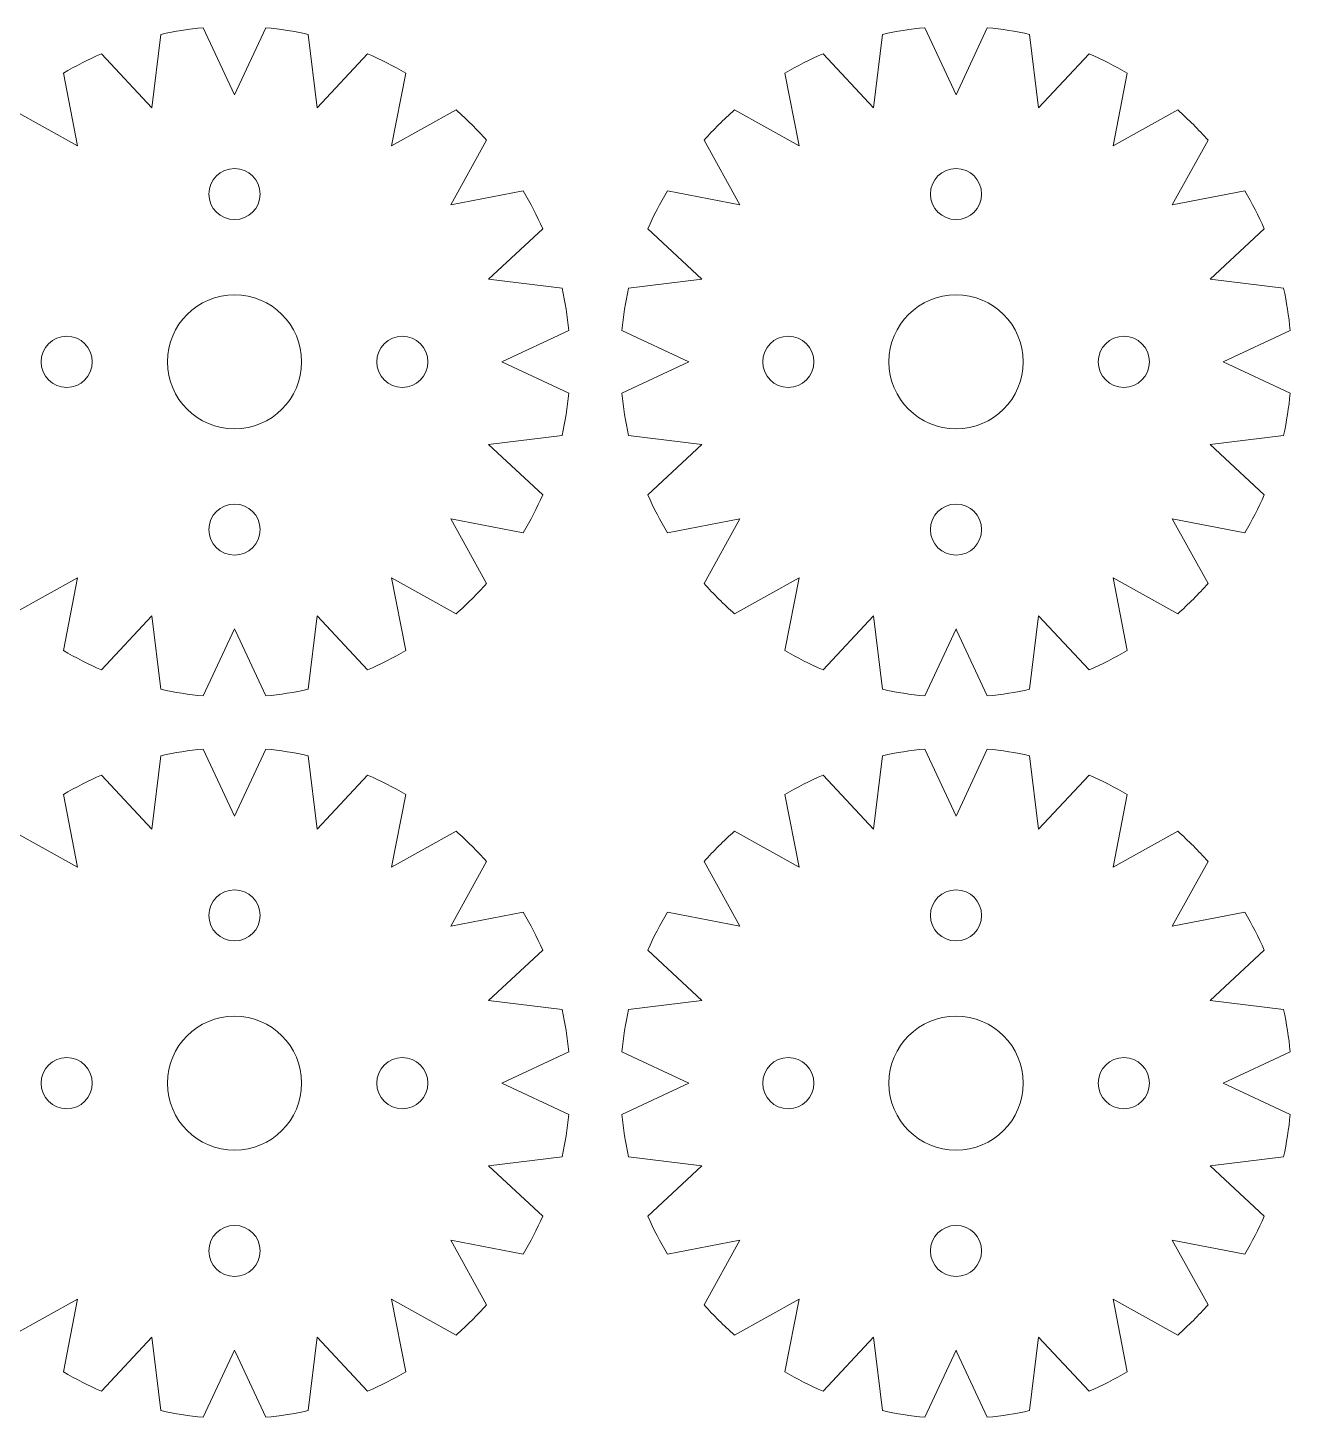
# Model space of a CAD drawing. Header units: centimetres. Extents: x -121 to 177, y -44 to 114.
# Drawn here: x 147.67 to 155.19, y -17.44 to -9.16 of the extents above; entities that cross this region are included whole.
import ezdxf

# ---------------------------------------------------------------- set-up
doc = ezdxf.new("R2010")
doc.units = ezdxf.units.CM
doc.header["$MEASUREMENT"] = 0
doc.layers.add('Layer 1', color=7, linetype='Continuous')

msp = doc.modelspace()

# ---------------------------------------------------------------- linework, layer by layer
at = {"layer": 'Layer 1', "lineweight": 20}
for centre, major_axis in [((148.9, -10.15), (0, 0.1525)), ((153.2, -10.15), (0, 0.1525)), ((148.9, -11.15), (0, 0.4)), ((153.2, -11.15), (0, 0.4)), ((147.9, -11.15), (0, 0.1525)), ((149.9, -11.15), (0, 0.1525)), ((152.2, -11.15), (0, 0.1525)), ((154.2, -11.15), (0, 0.1525)), ((148.9, -12.15), (0, 0.1525)), ((153.2, -12.15), (0, 0.1525)), ((148.9, -14.45), (0, 0.1525)), ((153.2, -14.45), (0, 0.1525)), ((148.9, -15.45), (0, 0.4)), ((153.2, -15.45), (0, 0.4)), ((147.9, -15.45), (0, 0.1525)), ((149.9, -15.45), (0, 0.1525)), ((152.2, -15.45), (0, 0.1525)), ((154.2, -15.45), (0, 0.1525)), ((148.9, -16.45), (0, 0.1525)), ((153.2, -16.45), (0, 0.1525))]:
    msp.add_ellipse(centre, major_axis=major_axis, ratio=1, dxfattribs=at)
for points, knots in [([(149.33837, -9.19834), (149.33837, -9.19834), (149.39206, -9.63559), (149.39206, -9.63559), (149.39206, -9.63559), (149.39206, -9.63559), (149.69252, -9.31338), (149.69252, -9.31338), (149.69252, -9.31338), (149.77108, -9.34733), (149.84701, -9.3862), (149.91998, -9.42955), (149.91998, -9.42955), (149.91998, -9.42955), (149.83596, -9.86176), (149.83596, -9.86176), (149.83596, -9.86176), (149.83596, -9.86176), (150.22079, -9.64844), (150.22079, -9.64844), (150.22079, -9.64844), (150.28482, -9.7048), (150.34519, -9.7652), (150.40156, -9.82922), (150.40156, -9.82922), (150.40156, -9.82922), (150.18824, -10.21404), (150.18824, -10.21404), (150.18824, -10.21404), (150.18824, -10.21404), (150.62046, -10.13002), (150.62046, -10.13002), (150.62046, -10.13002), (150.66382, -10.20297), (150.70265, -10.27893), (150.73662, -10.35748), (150.73662, -10.35748), (150.73662, -10.35748), (150.41441, -10.65794), (150.41441, -10.65794), (150.41441, -10.65794), (150.41441, -10.65794), (150.85166, -10.71163), (150.85166, -10.71163), (150.85166, -10.71163), (150.87009, -10.79394), (150.88336, -10.87818), (150.89131, -10.96396), (150.89131, -10.96396), (150.89131, -10.96396), (150.49235, -11.15), (150.49235, -11.15), (150.49235, -11.15), (150.49235, -11.15), (150.89131, -11.33604), (150.89131, -11.33604), (150.89131, -11.33604), (150.88339, -11.42183), (150.87007, -11.50605), (150.85166, -11.58837), (150.85166, -11.58837), (150.85166, -11.58837), (150.41441, -11.64206), (150.41441, -11.64206), (150.41441, -11.64206), (150.41441, -11.64206), (150.73662, -11.94252), (150.73662, -11.94252), (150.73662, -11.94252), (150.70267, -12.02108), (150.66381, -12.09701), (150.62046, -12.16998), (150.62046, -12.16998), (150.62046, -12.16998), (150.18824, -12.08596), (150.18824, -12.08596), (150.18824, -12.08596), (150.18824, -12.08596), (150.40156, -12.47079), (150.40156, -12.47079), (150.40156, -12.47079), (150.3452, -12.53482), (150.28481, -12.59519), (150.22079, -12.65156), (150.22079, -12.65156), (150.22079, -12.65156), (149.83596, -12.43824), (149.83596, -12.43824), (149.83596, -12.43824), (149.83596, -12.43824), (149.91998, -12.87046), (149.91998, -12.87046), (149.91998, -12.87046), (149.84703, -12.91382), (149.77107, -12.95265), (149.69252, -12.98662), (149.69252, -12.98662), (149.69252, -12.98662), (149.39206, -12.66441), (149.39206, -12.66441), (149.39206, -12.66441), (149.39206, -12.66441), (149.33837, -13.10166), (149.33837, -13.10166), (149.33837, -13.10166), (149.25606, -13.12009), (149.17182, -13.13336), (149.08604, -13.14131), (149.08604, -13.14131), (149.08604, -13.14131), (148.90495, -12.75297), (148.90495, -12.75297), (148.90495, -12.75297), (148.90495, -12.75297), (148.9, -12.74235), (148.9, -12.74235), (148.9, -12.74235), (148.9, -12.74235), (148.71396, -13.14131), (148.71396, -13.14131), (148.71396, -13.14131), (148.62817, -13.13339), (148.54395, -13.12007), (148.46163, -13.10166), (148.46163, -13.10166), (148.46163, -13.10166), (148.40794, -12.66441), (148.40794, -12.66441), (148.40794, -12.66441), (148.40794, -12.66441), (148.10748, -12.98662), (148.10748, -12.98662), (148.10748, -12.98662), (148.02892, -12.95267), (147.95299, -12.91381), (147.88002, -12.87046), (147.88002, -12.87046), (147.88002, -12.87046), (147.96404, -12.43824), (147.96404, -12.43824), (147.96404, -12.43824), (147.96404, -12.43824), (147.57921, -12.65156), (147.57921, -12.65156), (147.57921, -12.65156), (147.51518, -12.5952), (147.45481, -12.53481), (147.39844, -12.47079), (147.39844, -12.47079), (147.39844, -12.47079), (147.61176, -12.08596), (147.61176, -12.08596), (147.61176, -12.08596), (147.61176, -12.08596), (147.17954, -12.16998), (147.17954, -12.16998), (147.17954, -12.16998), (147.13618, -12.09703), (147.09735, -12.02107), (147.06338, -11.94252), (147.06338, -11.94252), (147.06338, -11.94252), (147.38559, -11.64206), (147.38559, -11.64206), (147.38559, -11.64206), (147.38559, -11.64206), (146.94834, -11.58837), (146.94834, -11.58837), (146.94834, -11.58837), (146.92991, -11.50606), (146.91664, -11.42182), (146.90869, -11.33604), (146.90869, -11.33604), (146.90869, -11.33604), (147.30765, -11.15), (147.30765, -11.15), (147.30765, -11.15), (147.30765, -11.15), (146.90869, -10.96396), (146.90869, -10.96396), (146.90869, -10.96396), (146.91661, -10.87816), (146.92992, -10.79393), (146.94834, -10.71162), (146.94834, -10.71162), (146.94834, -10.71162), (147.38558, -10.65794), (147.38558, -10.65794), (147.38558, -10.65794), (147.38558, -10.65794), (147.06338, -10.35749), (147.06338, -10.35749), (147.06338, -10.35749), (147.09733, -10.27893), (147.13619, -10.20298), (147.17954, -10.13002), (147.17954, -10.13002), (147.17954, -10.13002), (147.61176, -10.21404), (147.61176, -10.21404), (147.61176, -10.21404), (147.61176, -10.21404), (147.39844, -9.82922), (147.39844, -9.82922), (147.39844, -9.82922), (147.4548, -9.76519), (147.51519, -9.70481), (147.57921, -9.64844), (147.57921, -9.64844), (147.57921, -9.64844), (147.96404, -9.86176), (147.96404, -9.86176), (147.96404, -9.86176), (147.96404, -9.86176), (147.88002, -9.42954), (147.88002, -9.42954), (147.88002, -9.42954), (147.95297, -9.38618), (148.02893, -9.34735), (148.10748, -9.31338), (148.10748, -9.31338), (148.10748, -9.31338), (148.40794, -9.63559), (148.40794, -9.63559), (148.40794, -9.63559), (148.40794, -9.63559), (148.46163, -9.19834), (148.46163, -9.19834), (148.46163, -9.19834), (148.54394, -9.17991), (148.62818, -9.16664), (148.71396, -9.15869), (148.71396, -9.15869), (148.71396, -9.15869), (148.9, -9.55765), (148.9, -9.55765), (148.9, -9.55765), (148.9, -9.55765), (149.08604, -9.15869), (149.08604, -9.15869), (149.08604, -9.15869), (149.17182, -9.16664), (149.25605, -9.17992), (149.33837, -9.19834)], [0, 0, 0, 0, 0.0163934, 0.0163934, 0.0163934, 0.0163934, 0.0327869, 0.0327869, 0.0327869, 0.0327869, 0.0491803, 0.0491803, 0.0491803, 0.0491803, 0.0655738, 0.0655738, 0.0655738, 0.0655738, 0.0819672, 0.0819672, 0.0819672, 0.0819672, 0.0983607, 0.0983607, 0.0983607, 0.0983607, 0.1147541, 0.1147541, 0.1147541, 0.1147541, 0.1311475, 0.1311475, 0.1311475, 0.1311475, 0.147541, 0.147541, 0.147541, 0.147541, 0.1639344, 0.1639344, 0.1639344, 0.1639344, 0.1803279, 0.1803279, 0.1803279, 0.1803279, 0.1967213, 0.1967213, 0.1967213, 0.1967213, 0.2131148, 0.2131148, 0.2131148, 0.2131148, 0.2295082, 0.2295082, 0.2295082, 0.2295082, 0.2459016, 0.2459016, 0.2459016, 0.2459016, 0.2622951, 0.2622951, 0.2622951, 0.2622951, 0.2786885, 0.2786885, 0.2786885, 0.2786885, 0.295082, 0.295082, 0.295082, 0.295082, 0.3114754, 0.3114754, 0.3114754, 0.3114754, 0.3278689, 0.3278689, 0.3278689, 0.3278689, 0.3442623, 0.3442623, 0.3442623, 0.3442623, 0.3606557, 0.3606557, 0.3606557, 0.3606557, 0.3770492, 0.3770492, 0.3770492, 0.3770492, 0.3934426, 0.3934426, 0.3934426, 0.3934426, 0.4098361, 0.4098361, 0.4098361, 0.4098361, 0.4262295, 0.4262295, 0.4262295, 0.4262295, 0.442623, 0.442623, 0.442623, 0.442623, 0.4590164, 0.4590164, 0.4590164, 0.4590164, 0.4754098, 0.4754098, 0.4754098, 0.4754098, 0.4918033, 0.4918033, 0.4918033, 0.4918033, 0.5081967, 0.5081967, 0.5081967, 0.5081967, 0.5245902, 0.5245902, 0.5245902, 0.5245902, 0.5409836, 0.5409836, 0.5409836, 0.5409836, 0.557377, 0.557377, 0.557377, 0.557377, 0.5737705, 0.5737705, 0.5737705, 0.5737705, 0.5901639, 0.5901639, 0.5901639, 0.5901639, 0.6065574, 0.6065574, 0.6065574, 0.6065574, 0.6229508, 0.6229508, 0.6229508, 0.6229508, 0.6393443, 0.6393443, 0.6393443, 0.6393443, 0.6557377, 0.6557377, 0.6557377, 0.6557377, 0.6721311, 0.6721311, 0.6721311, 0.6721311, 0.6885246, 0.6885246, 0.6885246, 0.6885246, 0.704918, 0.704918, 0.704918, 0.704918, 0.7213115, 0.7213115, 0.7213115, 0.7213115, 0.7377049, 0.7377049, 0.7377049, 0.7377049, 0.7540984, 0.7540984, 0.7540984, 0.7540984, 0.7704918, 0.7704918, 0.7704918, 0.7704918, 0.7868852, 0.7868852, 0.7868852, 0.7868852, 0.8032787, 0.8032787, 0.8032787, 0.8032787, 0.8196721, 0.8196721, 0.8196721, 0.8196721, 0.8360656, 0.8360656, 0.8360656, 0.8360656, 0.852459, 0.852459, 0.852459, 0.852459, 0.8688525, 0.8688525, 0.8688525, 0.8688525, 0.8852459, 0.8852459, 0.8852459, 0.8852459, 0.9016393, 0.9016393, 0.9016393, 0.9016393, 0.9180328, 0.9180328, 0.9180328, 0.9180328, 0.9344262, 0.9344262, 0.9344262, 0.9344262, 0.9508197, 0.9508197, 0.9508197, 0.9508197, 0.9672131, 0.9672131, 0.9672131, 0.9672131, 0.9836066, 0.9836066, 0.9836066, 0.9836066, 1, 1, 1, 1]), ([(153.63837, -9.19834), (153.63837, -9.19834), (153.69206, -9.63559), (153.69206, -9.63559), (153.69206, -9.63559), (153.69206, -9.63559), (153.99252, -9.31338), (153.99252, -9.31338), (153.99252, -9.31338), (154.07108, -9.34733), (154.14701, -9.3862), (154.21998, -9.42955), (154.21998, -9.42955), (154.21998, -9.42955), (154.13596, -9.86176), (154.13596, -9.86176), (154.13596, -9.86176), (154.13596, -9.86176), (154.52079, -9.64844), (154.52079, -9.64844), (154.52079, -9.64844), (154.58482, -9.7048), (154.64519, -9.7652), (154.70156, -9.82922), (154.70156, -9.82922), (154.70156, -9.82922), (154.48824, -10.21404), (154.48824, -10.21404), (154.48824, -10.21404), (154.48824, -10.21404), (154.92046, -10.13002), (154.92046, -10.13002), (154.92046, -10.13002), (154.96382, -10.20297), (155.00265, -10.27893), (155.03662, -10.35748), (155.03662, -10.35748), (155.03662, -10.35748), (154.71441, -10.65794), (154.71441, -10.65794), (154.71441, -10.65794), (154.71441, -10.65794), (155.15166, -10.71163), (155.15166, -10.71163), (155.15166, -10.71163), (155.17009, -10.79394), (155.18336, -10.87818), (155.19131, -10.96396), (155.19131, -10.96396), (155.19131, -10.96396), (154.79235, -11.15), (154.79235, -11.15), (154.79235, -11.15), (154.79235, -11.15), (155.19131, -11.33604), (155.19131, -11.33604), (155.19131, -11.33604), (155.18339, -11.42183), (155.17007, -11.50605), (155.15166, -11.58837), (155.15166, -11.58837), (155.15166, -11.58837), (154.71441, -11.64206), (154.71441, -11.64206), (154.71441, -11.64206), (154.71441, -11.64206), (155.03662, -11.94252), (155.03662, -11.94252), (155.03662, -11.94252), (155.00267, -12.02108), (154.96381, -12.09701), (154.92046, -12.16998), (154.92046, -12.16998), (154.92046, -12.16998), (154.48824, -12.08596), (154.48824, -12.08596), (154.48824, -12.08596), (154.48824, -12.08596), (154.70156, -12.47079), (154.70156, -12.47079), (154.70156, -12.47079), (154.6452, -12.53482), (154.58481, -12.59519), (154.52079, -12.65156), (154.52079, -12.65156), (154.52079, -12.65156), (154.13596, -12.43824), (154.13596, -12.43824), (154.13596, -12.43824), (154.13596, -12.43824), (154.21998, -12.87046), (154.21998, -12.87046), (154.21998, -12.87046), (154.14703, -12.91382), (154.07107, -12.95265), (153.99252, -12.98662), (153.99252, -12.98662), (153.99252, -12.98662), (153.69206, -12.66441), (153.69206, -12.66441), (153.69206, -12.66441), (153.69206, -12.66441), (153.63837, -13.10166), (153.63837, -13.10166), (153.63837, -13.10166), (153.55606, -13.12009), (153.47182, -13.13336), (153.38604, -13.14131), (153.38604, -13.14131), (153.38604, -13.14131), (153.20495, -12.75297), (153.20495, -12.75297), (153.20495, -12.75297), (153.20495, -12.75297), (153.2, -12.74235), (153.2, -12.74235), (153.2, -12.74235), (153.2, -12.74235), (153.01396, -13.14131), (153.01396, -13.14131), (153.01396, -13.14131), (152.92817, -13.13339), (152.84395, -13.12007), (152.76163, -13.10166), (152.76163, -13.10166), (152.76163, -13.10166), (152.70794, -12.66441), (152.70794, -12.66441), (152.70794, -12.66441), (152.70794, -12.66441), (152.40748, -12.98662), (152.40748, -12.98662), (152.40748, -12.98662), (152.32892, -12.95267), (152.25299, -12.91381), (152.18002, -12.87046), (152.18002, -12.87046), (152.18002, -12.87046), (152.26404, -12.43824), (152.26404, -12.43824), (152.26404, -12.43824), (152.26404, -12.43824), (151.87921, -12.65156), (151.87921, -12.65156), (151.87921, -12.65156), (151.81518, -12.5952), (151.75481, -12.53481), (151.69844, -12.47079), (151.69844, -12.47079), (151.69844, -12.47079), (151.91176, -12.08596), (151.91176, -12.08596), (151.91176, -12.08596), (151.91176, -12.08596), (151.47954, -12.16998), (151.47954, -12.16998), (151.47954, -12.16998), (151.43618, -12.09703), (151.39735, -12.02107), (151.36338, -11.94252), (151.36338, -11.94252), (151.36338, -11.94252), (151.68559, -11.64206), (151.68559, -11.64206), (151.68559, -11.64206), (151.68559, -11.64206), (151.24834, -11.58837), (151.24834, -11.58837), (151.24834, -11.58837), (151.22991, -11.50606), (151.21664, -11.42182), (151.20869, -11.33604), (151.20869, -11.33604), (151.20869, -11.33604), (151.60765, -11.15), (151.60765, -11.15), (151.60765, -11.15), (151.60765, -11.15), (151.20869, -10.96396), (151.20869, -10.96396), (151.20869, -10.96396), (151.21661, -10.87816), (151.22992, -10.79393), (151.24834, -10.71162), (151.24834, -10.71162), (151.24834, -10.71162), (151.68558, -10.65794), (151.68558, -10.65794), (151.68558, -10.65794), (151.68558, -10.65794), (151.36338, -10.35749), (151.36338, -10.35749), (151.36338, -10.35749), (151.39733, -10.27893), (151.43619, -10.20298), (151.47954, -10.13002), (151.47954, -10.13002), (151.47954, -10.13002), (151.91176, -10.21404), (151.91176, -10.21404), (151.91176, -10.21404), (151.91176, -10.21404), (151.69844, -9.82922), (151.69844, -9.82922), (151.69844, -9.82922), (151.7548, -9.76519), (151.81519, -9.70481), (151.87921, -9.64844), (151.87921, -9.64844), (151.87921, -9.64844), (152.26404, -9.86176), (152.26404, -9.86176), (152.26404, -9.86176), (152.26404, -9.86176), (152.18002, -9.42954), (152.18002, -9.42954), (152.18002, -9.42954), (152.25297, -9.38618), (152.32893, -9.34735), (152.40748, -9.31338), (152.40748, -9.31338), (152.40748, -9.31338), (152.70794, -9.63559), (152.70794, -9.63559), (152.70794, -9.63559), (152.70794, -9.63559), (152.76163, -9.19834), (152.76163, -9.19834), (152.76163, -9.19834), (152.84394, -9.17991), (152.92818, -9.16664), (153.01396, -9.15869), (153.01396, -9.15869), (153.01396, -9.15869), (153.2, -9.55765), (153.2, -9.55765), (153.2, -9.55765), (153.2, -9.55765), (153.38604, -9.15869), (153.38604, -9.15869), (153.38604, -9.15869), (153.47182, -9.16664), (153.55605, -9.17992), (153.63837, -9.19834)], [0, 0, 0, 0, 0.0163934, 0.0163934, 0.0163934, 0.0163934, 0.0327869, 0.0327869, 0.0327869, 0.0327869, 0.0491803, 0.0491803, 0.0491803, 0.0491803, 0.0655738, 0.0655738, 0.0655738, 0.0655738, 0.0819672, 0.0819672, 0.0819672, 0.0819672, 0.0983607, 0.0983607, 0.0983607, 0.0983607, 0.1147541, 0.1147541, 0.1147541, 0.1147541, 0.1311475, 0.1311475, 0.1311475, 0.1311475, 0.147541, 0.147541, 0.147541, 0.147541, 0.1639344, 0.1639344, 0.1639344, 0.1639344, 0.1803279, 0.1803279, 0.1803279, 0.1803279, 0.1967213, 0.1967213, 0.1967213, 0.1967213, 0.2131148, 0.2131148, 0.2131148, 0.2131148, 0.2295082, 0.2295082, 0.2295082, 0.2295082, 0.2459016, 0.2459016, 0.2459016, 0.2459016, 0.2622951, 0.2622951, 0.2622951, 0.2622951, 0.2786885, 0.2786885, 0.2786885, 0.2786885, 0.295082, 0.295082, 0.295082, 0.295082, 0.3114754, 0.3114754, 0.3114754, 0.3114754, 0.3278689, 0.3278689, 0.3278689, 0.3278689, 0.3442623, 0.3442623, 0.3442623, 0.3442623, 0.3606557, 0.3606557, 0.3606557, 0.3606557, 0.3770492, 0.3770492, 0.3770492, 0.3770492, 0.3934426, 0.3934426, 0.3934426, 0.3934426, 0.4098361, 0.4098361, 0.4098361, 0.4098361, 0.4262295, 0.4262295, 0.4262295, 0.4262295, 0.442623, 0.442623, 0.442623, 0.442623, 0.4590164, 0.4590164, 0.4590164, 0.4590164, 0.4754098, 0.4754098, 0.4754098, 0.4754098, 0.4918033, 0.4918033, 0.4918033, 0.4918033, 0.5081967, 0.5081967, 0.5081967, 0.5081967, 0.5245902, 0.5245902, 0.5245902, 0.5245902, 0.5409836, 0.5409836, 0.5409836, 0.5409836, 0.557377, 0.557377, 0.557377, 0.557377, 0.5737705, 0.5737705, 0.5737705, 0.5737705, 0.5901639, 0.5901639, 0.5901639, 0.5901639, 0.6065574, 0.6065574, 0.6065574, 0.6065574, 0.6229508, 0.6229508, 0.6229508, 0.6229508, 0.6393443, 0.6393443, 0.6393443, 0.6393443, 0.6557377, 0.6557377, 0.6557377, 0.6557377, 0.6721311, 0.6721311, 0.6721311, 0.6721311, 0.6885246, 0.6885246, 0.6885246, 0.6885246, 0.704918, 0.704918, 0.704918, 0.704918, 0.7213115, 0.7213115, 0.7213115, 0.7213115, 0.7377049, 0.7377049, 0.7377049, 0.7377049, 0.7540984, 0.7540984, 0.7540984, 0.7540984, 0.7704918, 0.7704918, 0.7704918, 0.7704918, 0.7868852, 0.7868852, 0.7868852, 0.7868852, 0.8032787, 0.8032787, 0.8032787, 0.8032787, 0.8196721, 0.8196721, 0.8196721, 0.8196721, 0.8360656, 0.8360656, 0.8360656, 0.8360656, 0.852459, 0.852459, 0.852459, 0.852459, 0.8688525, 0.8688525, 0.8688525, 0.8688525, 0.8852459, 0.8852459, 0.8852459, 0.8852459, 0.9016393, 0.9016393, 0.9016393, 0.9016393, 0.9180328, 0.9180328, 0.9180328, 0.9180328, 0.9344262, 0.9344262, 0.9344262, 0.9344262, 0.9508197, 0.9508197, 0.9508197, 0.9508197, 0.9672131, 0.9672131, 0.9672131, 0.9672131, 0.9836066, 0.9836066, 0.9836066, 0.9836066, 1, 1, 1, 1]), ([(151.20869, -10.96396), (151.20869, -10.96396), (151.60765, -11.15), (151.60765, -11.15), (151.60765, -11.15), (151.60765, -11.15), (151.20869, -10.96396), (151.20869, -10.96396), (151.20869, -10.96396), (151.20869, -10.96396), (151.20869, -10.96397), (151.20869, -10.96397), (151.20869, -10.96397), (151.20869, -10.96397), (151.60765, -11.15), (151.60765, -11.15), (151.60765, -11.15), (151.60765, -11.15), (151.20869, -10.96396), (151.20869, -10.96396)], [0, 0, 0, 0, 0.2, 0.2, 0.2, 0.2, 0.4, 0.4, 0.4, 0.4, 0.6, 0.6, 0.6, 0.6, 0.8, 0.8, 0.8, 0.8, 1, 1, 1, 1]), ([(150.89131, -11.33603), (150.89131, -11.33603), (150.89131, -11.33604), (150.89131, -11.33604), (150.89131, -11.33604), (150.89131, -11.33604), (150.49235, -11.15), (150.49235, -11.15), (150.49235, -11.15), (150.49235, -11.15), (150.89131, -11.33603), (150.89131, -11.33603)], [0, 0, 0, 0, 0.3333333, 0.3333333, 0.3333333, 0.3333333, 0.6666667, 0.6666667, 0.6666667, 0.6666667, 1, 1, 1, 1]), ([(155.19131, -11.33603), (155.19131, -11.33603), (155.19131, -11.33604), (155.19131, -11.33604), (155.19131, -11.33604), (155.19131, -11.33604), (154.79235, -11.15), (154.79235, -11.15), (154.79235, -11.15), (154.79235, -11.15), (155.19131, -11.33603), (155.19131, -11.33603)], [0, 0, 0, 0, 0.3333333, 0.3333333, 0.3333333, 0.3333333, 0.6666667, 0.6666667, 0.6666667, 0.6666667, 1, 1, 1, 1]), ([(148.71396, -13.14131), (148.71396, -13.14131), (148.9, -12.74235), (148.9, -12.74235), (148.9, -12.74235), (148.9, -12.74235), (148.71396, -13.14131), (148.71396, -13.14131), (148.71396, -13.14131), (148.71396, -13.14131), (148.71397, -13.14131), (148.71397, -13.14131), (148.71397, -13.14131), (148.71397, -13.14131), (148.9, -12.74235), (148.9, -12.74235), (148.9, -12.74235), (148.9, -12.74235), (148.71396, -13.14131), (148.71396, -13.14131)], [0, 0, 0, 0, 0.2, 0.2, 0.2, 0.2, 0.4, 0.4, 0.4, 0.4, 0.6, 0.6, 0.6, 0.6, 0.8, 0.8, 0.8, 0.8, 1, 1, 1, 1]), ([(153.01396, -13.14131), (153.01396, -13.14131), (153.2, -12.74235), (153.2, -12.74235), (153.2, -12.74235), (153.2, -12.74235), (153.01396, -13.14131), (153.01396, -13.14131), (153.01396, -13.14131), (153.01396, -13.14131), (153.01397, -13.14131), (153.01397, -13.14131), (153.01397, -13.14131), (153.01397, -13.14131), (153.2, -12.74235), (153.2, -12.74235), (153.2, -12.74235), (153.2, -12.74235), (153.01396, -13.14131), (153.01396, -13.14131)], [0, 0, 0, 0, 0.2, 0.2, 0.2, 0.2, 0.4, 0.4, 0.4, 0.4, 0.6, 0.6, 0.6, 0.6, 0.8, 0.8, 0.8, 0.8, 1, 1, 1, 1]), ([(149.33837, -13.49834), (149.33837, -13.49834), (149.39206, -13.93559), (149.39206, -13.93559), (149.39206, -13.93559), (149.39206, -13.93559), (149.69252, -13.61338), (149.69252, -13.61338), (149.69252, -13.61338), (149.77108, -13.64733), (149.84701, -13.6862), (149.91998, -13.72955), (149.91998, -13.72955), (149.91998, -13.72955), (149.83596, -14.16176), (149.83596, -14.16176), (149.83596, -14.16176), (149.83596, -14.16176), (150.22079, -13.94844), (150.22079, -13.94844), (150.22079, -13.94844), (150.28482, -14.0048), (150.34519, -14.0652), (150.40156, -14.12922), (150.40156, -14.12922), (150.40156, -14.12922), (150.18824, -14.51404), (150.18824, -14.51404), (150.18824, -14.51404), (150.18824, -14.51404), (150.62046, -14.43002), (150.62046, -14.43002), (150.62046, -14.43002), (150.66382, -14.50297), (150.70265, -14.57893), (150.73662, -14.65748), (150.73662, -14.65748), (150.73662, -14.65748), (150.41441, -14.95794), (150.41441, -14.95794), (150.41441, -14.95794), (150.41441, -14.95794), (150.85166, -15.01163), (150.85166, -15.01163), (150.85166, -15.01163), (150.87009, -15.09394), (150.88336, -15.17818), (150.89131, -15.26396), (150.89131, -15.26396), (150.89131, -15.26396), (150.49235, -15.45), (150.49235, -15.45), (150.49235, -15.45), (150.49235, -15.45), (150.89131, -15.63604), (150.89131, -15.63604), (150.89131, -15.63604), (150.88339, -15.72183), (150.87007, -15.80605), (150.85166, -15.88837), (150.85166, -15.88837), (150.85166, -15.88837), (150.41441, -15.94206), (150.41441, -15.94206), (150.41441, -15.94206), (150.41441, -15.94206), (150.73662, -16.24252), (150.73662, -16.24252), (150.73662, -16.24252), (150.70267, -16.32108), (150.66381, -16.39701), (150.62046, -16.46998), (150.62046, -16.46998), (150.62046, -16.46998), (150.18824, -16.38596), (150.18824, -16.38596), (150.18824, -16.38596), (150.18824, -16.38596), (150.40156, -16.77079), (150.40156, -16.77079), (150.40156, -16.77079), (150.3452, -16.83482), (150.28481, -16.89519), (150.22079, -16.95156), (150.22079, -16.95156), (150.22079, -16.95156), (149.83596, -16.73824), (149.83596, -16.73824), (149.83596, -16.73824), (149.83596, -16.73824), (149.91998, -17.17046), (149.91998, -17.17046), (149.91998, -17.17046), (149.84703, -17.21382), (149.77107, -17.25265), (149.69252, -17.28662), (149.69252, -17.28662), (149.69252, -17.28662), (149.39206, -16.96441), (149.39206, -16.96441), (149.39206, -16.96441), (149.39206, -16.96441), (149.33837, -17.40166), (149.33837, -17.40166), (149.33837, -17.40166), (149.25606, -17.42009), (149.17182, -17.43336), (149.08604, -17.44131), (149.08604, -17.44131), (149.08604, -17.44131), (148.90495, -17.05297), (148.90495, -17.05297), (148.90495, -17.05297), (148.90495, -17.05297), (148.9, -17.04235), (148.9, -17.04235), (148.9, -17.04235), (148.9, -17.04235), (148.71396, -17.44131), (148.71396, -17.44131), (148.71396, -17.44131), (148.62817, -17.43339), (148.54395, -17.42007), (148.46163, -17.40166), (148.46163, -17.40166), (148.46163, -17.40166), (148.40794, -16.96441), (148.40794, -16.96441), (148.40794, -16.96441), (148.40794, -16.96441), (148.10748, -17.28662), (148.10748, -17.28662), (148.10748, -17.28662), (148.02892, -17.25267), (147.95299, -17.21381), (147.88002, -17.17046), (147.88002, -17.17046), (147.88002, -17.17046), (147.96404, -16.73824), (147.96404, -16.73824), (147.96404, -16.73824), (147.96404, -16.73824), (147.57921, -16.95156), (147.57921, -16.95156), (147.57921, -16.95156), (147.51518, -16.8952), (147.45481, -16.83481), (147.39844, -16.77079), (147.39844, -16.77079), (147.39844, -16.77079), (147.61176, -16.38596), (147.61176, -16.38596), (147.61176, -16.38596), (147.61176, -16.38596), (147.17954, -16.46998), (147.17954, -16.46998), (147.17954, -16.46998), (147.13618, -16.39703), (147.09735, -16.32107), (147.06338, -16.24252), (147.06338, -16.24252), (147.06338, -16.24252), (147.38559, -15.94206), (147.38559, -15.94206), (147.38559, -15.94206), (147.38559, -15.94206), (146.94834, -15.88837), (146.94834, -15.88837), (146.94834, -15.88837), (146.92991, -15.80606), (146.91664, -15.72182), (146.90869, -15.63604), (146.90869, -15.63604), (146.90869, -15.63604), (147.30765, -15.45), (147.30765, -15.45), (147.30765, -15.45), (147.30765, -15.45), (146.90869, -15.26396), (146.90869, -15.26396), (146.90869, -15.26396), (146.91661, -15.17816), (146.92992, -15.09393), (146.94834, -15.01162), (146.94834, -15.01162), (146.94834, -15.01162), (147.38558, -14.95794), (147.38558, -14.95794), (147.38558, -14.95794), (147.38558, -14.95794), (147.06338, -14.65749), (147.06338, -14.65749), (147.06338, -14.65749), (147.09733, -14.57893), (147.13619, -14.50298), (147.17954, -14.43002), (147.17954, -14.43002), (147.17954, -14.43002), (147.61176, -14.51404), (147.61176, -14.51404), (147.61176, -14.51404), (147.61176, -14.51404), (147.39844, -14.12922), (147.39844, -14.12922), (147.39844, -14.12922), (147.4548, -14.06519), (147.51519, -14.00481), (147.57921, -13.94844), (147.57921, -13.94844), (147.57921, -13.94844), (147.96404, -14.16176), (147.96404, -14.16176), (147.96404, -14.16176), (147.96404, -14.16176), (147.88002, -13.72954), (147.88002, -13.72954), (147.88002, -13.72954), (147.95297, -13.68618), (148.02893, -13.64735), (148.10748, -13.61338), (148.10748, -13.61338), (148.10748, -13.61338), (148.40794, -13.93559), (148.40794, -13.93559), (148.40794, -13.93559), (148.40794, -13.93559), (148.46163, -13.49834), (148.46163, -13.49834), (148.46163, -13.49834), (148.54394, -13.47991), (148.62818, -13.46664), (148.71396, -13.45869), (148.71396, -13.45869), (148.71396, -13.45869), (148.9, -13.85765), (148.9, -13.85765), (148.9, -13.85765), (148.9, -13.85765), (149.08604, -13.45869), (149.08604, -13.45869), (149.08604, -13.45869), (149.17182, -13.46664), (149.25605, -13.47992), (149.33837, -13.49834)], [0, 0, 0, 0, 0.0163934, 0.0163934, 0.0163934, 0.0163934, 0.0327869, 0.0327869, 0.0327869, 0.0327869, 0.0491803, 0.0491803, 0.0491803, 0.0491803, 0.0655738, 0.0655738, 0.0655738, 0.0655738, 0.0819672, 0.0819672, 0.0819672, 0.0819672, 0.0983607, 0.0983607, 0.0983607, 0.0983607, 0.1147541, 0.1147541, 0.1147541, 0.1147541, 0.1311475, 0.1311475, 0.1311475, 0.1311475, 0.147541, 0.147541, 0.147541, 0.147541, 0.1639344, 0.1639344, 0.1639344, 0.1639344, 0.1803279, 0.1803279, 0.1803279, 0.1803279, 0.1967213, 0.1967213, 0.1967213, 0.1967213, 0.2131148, 0.2131148, 0.2131148, 0.2131148, 0.2295082, 0.2295082, 0.2295082, 0.2295082, 0.2459016, 0.2459016, 0.2459016, 0.2459016, 0.2622951, 0.2622951, 0.2622951, 0.2622951, 0.2786885, 0.2786885, 0.2786885, 0.2786885, 0.295082, 0.295082, 0.295082, 0.295082, 0.3114754, 0.3114754, 0.3114754, 0.3114754, 0.3278689, 0.3278689, 0.3278689, 0.3278689, 0.3442623, 0.3442623, 0.3442623, 0.3442623, 0.3606557, 0.3606557, 0.3606557, 0.3606557, 0.3770492, 0.3770492, 0.3770492, 0.3770492, 0.3934426, 0.3934426, 0.3934426, 0.3934426, 0.4098361, 0.4098361, 0.4098361, 0.4098361, 0.4262295, 0.4262295, 0.4262295, 0.4262295, 0.442623, 0.442623, 0.442623, 0.442623, 0.4590164, 0.4590164, 0.4590164, 0.4590164, 0.4754098, 0.4754098, 0.4754098, 0.4754098, 0.4918033, 0.4918033, 0.4918033, 0.4918033, 0.5081967, 0.5081967, 0.5081967, 0.5081967, 0.5245902, 0.5245902, 0.5245902, 0.5245902, 0.5409836, 0.5409836, 0.5409836, 0.5409836, 0.557377, 0.557377, 0.557377, 0.557377, 0.5737705, 0.5737705, 0.5737705, 0.5737705, 0.5901639, 0.5901639, 0.5901639, 0.5901639, 0.6065574, 0.6065574, 0.6065574, 0.6065574, 0.6229508, 0.6229508, 0.6229508, 0.6229508, 0.6393443, 0.6393443, 0.6393443, 0.6393443, 0.6557377, 0.6557377, 0.6557377, 0.6557377, 0.6721311, 0.6721311, 0.6721311, 0.6721311, 0.6885246, 0.6885246, 0.6885246, 0.6885246, 0.704918, 0.704918, 0.704918, 0.704918, 0.7213115, 0.7213115, 0.7213115, 0.7213115, 0.7377049, 0.7377049, 0.7377049, 0.7377049, 0.7540984, 0.7540984, 0.7540984, 0.7540984, 0.7704918, 0.7704918, 0.7704918, 0.7704918, 0.7868852, 0.7868852, 0.7868852, 0.7868852, 0.8032787, 0.8032787, 0.8032787, 0.8032787, 0.8196721, 0.8196721, 0.8196721, 0.8196721, 0.8360656, 0.8360656, 0.8360656, 0.8360656, 0.852459, 0.852459, 0.852459, 0.852459, 0.8688525, 0.8688525, 0.8688525, 0.8688525, 0.8852459, 0.8852459, 0.8852459, 0.8852459, 0.9016393, 0.9016393, 0.9016393, 0.9016393, 0.9180328, 0.9180328, 0.9180328, 0.9180328, 0.9344262, 0.9344262, 0.9344262, 0.9344262, 0.9508197, 0.9508197, 0.9508197, 0.9508197, 0.9672131, 0.9672131, 0.9672131, 0.9672131, 0.9836066, 0.9836066, 0.9836066, 0.9836066, 1, 1, 1, 1]), ([(153.63837, -13.49834), (153.63837, -13.49834), (153.69206, -13.93559), (153.69206, -13.93559), (153.69206, -13.93559), (153.69206, -13.93559), (153.99252, -13.61338), (153.99252, -13.61338), (153.99252, -13.61338), (154.07108, -13.64733), (154.14701, -13.6862), (154.21998, -13.72955), (154.21998, -13.72955), (154.21998, -13.72955), (154.13596, -14.16176), (154.13596, -14.16176), (154.13596, -14.16176), (154.13596, -14.16176), (154.52079, -13.94844), (154.52079, -13.94844), (154.52079, -13.94844), (154.58482, -14.0048), (154.64519, -14.0652), (154.70156, -14.12922), (154.70156, -14.12922), (154.70156, -14.12922), (154.48824, -14.51404), (154.48824, -14.51404), (154.48824, -14.51404), (154.48824, -14.51404), (154.92046, -14.43002), (154.92046, -14.43002), (154.92046, -14.43002), (154.96382, -14.50297), (155.00265, -14.57893), (155.03662, -14.65748), (155.03662, -14.65748), (155.03662, -14.65748), (154.71441, -14.95794), (154.71441, -14.95794), (154.71441, -14.95794), (154.71441, -14.95794), (155.15166, -15.01163), (155.15166, -15.01163), (155.15166, -15.01163), (155.17009, -15.09394), (155.18336, -15.17818), (155.19131, -15.26396), (155.19131, -15.26396), (155.19131, -15.26396), (154.79235, -15.45), (154.79235, -15.45), (154.79235, -15.45), (154.79235, -15.45), (155.19131, -15.63604), (155.19131, -15.63604), (155.19131, -15.63604), (155.18339, -15.72183), (155.17007, -15.80605), (155.15166, -15.88837), (155.15166, -15.88837), (155.15166, -15.88837), (154.71441, -15.94206), (154.71441, -15.94206), (154.71441, -15.94206), (154.71441, -15.94206), (155.03662, -16.24252), (155.03662, -16.24252), (155.03662, -16.24252), (155.00267, -16.32108), (154.96381, -16.39701), (154.92046, -16.46998), (154.92046, -16.46998), (154.92046, -16.46998), (154.48824, -16.38596), (154.48824, -16.38596), (154.48824, -16.38596), (154.48824, -16.38596), (154.70156, -16.77079), (154.70156, -16.77079), (154.70156, -16.77079), (154.6452, -16.83482), (154.58481, -16.89519), (154.52079, -16.95156), (154.52079, -16.95156), (154.52079, -16.95156), (154.13596, -16.73824), (154.13596, -16.73824), (154.13596, -16.73824), (154.13596, -16.73824), (154.21998, -17.17046), (154.21998, -17.17046), (154.21998, -17.17046), (154.14703, -17.21382), (154.07107, -17.25265), (153.99252, -17.28662), (153.99252, -17.28662), (153.99252, -17.28662), (153.69206, -16.96441), (153.69206, -16.96441), (153.69206, -16.96441), (153.69206, -16.96441), (153.63837, -17.40166), (153.63837, -17.40166), (153.63837, -17.40166), (153.55606, -17.42009), (153.47182, -17.43336), (153.38604, -17.44131), (153.38604, -17.44131), (153.38604, -17.44131), (153.20495, -17.05297), (153.20495, -17.05297), (153.20495, -17.05297), (153.20495, -17.05297), (153.2, -17.04235), (153.2, -17.04235), (153.2, -17.04235), (153.2, -17.04235), (153.01396, -17.44131), (153.01396, -17.44131), (153.01396, -17.44131), (152.92817, -17.43339), (152.84395, -17.42007), (152.76163, -17.40166), (152.76163, -17.40166), (152.76163, -17.40166), (152.70794, -16.96441), (152.70794, -16.96441), (152.70794, -16.96441), (152.70794, -16.96441), (152.40748, -17.28662), (152.40748, -17.28662), (152.40748, -17.28662), (152.32892, -17.25267), (152.25299, -17.21381), (152.18002, -17.17046), (152.18002, -17.17046), (152.18002, -17.17046), (152.26404, -16.73824), (152.26404, -16.73824), (152.26404, -16.73824), (152.26404, -16.73824), (151.87921, -16.95156), (151.87921, -16.95156), (151.87921, -16.95156), (151.81518, -16.8952), (151.75481, -16.83481), (151.69844, -16.77079), (151.69844, -16.77079), (151.69844, -16.77079), (151.91176, -16.38596), (151.91176, -16.38596), (151.91176, -16.38596), (151.91176, -16.38596), (151.47954, -16.46998), (151.47954, -16.46998), (151.47954, -16.46998), (151.43618, -16.39703), (151.39735, -16.32107), (151.36338, -16.24252), (151.36338, -16.24252), (151.36338, -16.24252), (151.68559, -15.94206), (151.68559, -15.94206), (151.68559, -15.94206), (151.68559, -15.94206), (151.24834, -15.88837), (151.24834, -15.88837), (151.24834, -15.88837), (151.22991, -15.80606), (151.21664, -15.72182), (151.20869, -15.63604), (151.20869, -15.63604), (151.20869, -15.63604), (151.60765, -15.45), (151.60765, -15.45), (151.60765, -15.45), (151.60765, -15.45), (151.20869, -15.26396), (151.20869, -15.26396), (151.20869, -15.26396), (151.21661, -15.17816), (151.22992, -15.09393), (151.24834, -15.01162), (151.24834, -15.01162), (151.24834, -15.01162), (151.68558, -14.95794), (151.68558, -14.95794), (151.68558, -14.95794), (151.68558, -14.95794), (151.36338, -14.65749), (151.36338, -14.65749), (151.36338, -14.65749), (151.39733, -14.57893), (151.43619, -14.50298), (151.47954, -14.43002), (151.47954, -14.43002), (151.47954, -14.43002), (151.91176, -14.51404), (151.91176, -14.51404), (151.91176, -14.51404), (151.91176, -14.51404), (151.69844, -14.12922), (151.69844, -14.12922), (151.69844, -14.12922), (151.7548, -14.06519), (151.81519, -14.00481), (151.87921, -13.94844), (151.87921, -13.94844), (151.87921, -13.94844), (152.26404, -14.16176), (152.26404, -14.16176), (152.26404, -14.16176), (152.26404, -14.16176), (152.18002, -13.72954), (152.18002, -13.72954), (152.18002, -13.72954), (152.25297, -13.68618), (152.32893, -13.64735), (152.40748, -13.61338), (152.40748, -13.61338), (152.40748, -13.61338), (152.70794, -13.93559), (152.70794, -13.93559), (152.70794, -13.93559), (152.70794, -13.93559), (152.76163, -13.49834), (152.76163, -13.49834), (152.76163, -13.49834), (152.84394, -13.47991), (152.92818, -13.46664), (153.01396, -13.45869), (153.01396, -13.45869), (153.01396, -13.45869), (153.2, -13.85765), (153.2, -13.85765), (153.2, -13.85765), (153.2, -13.85765), (153.38604, -13.45869), (153.38604, -13.45869), (153.38604, -13.45869), (153.47182, -13.46664), (153.55605, -13.47992), (153.63837, -13.49834)], [0, 0, 0, 0, 0.0163934, 0.0163934, 0.0163934, 0.0163934, 0.0327869, 0.0327869, 0.0327869, 0.0327869, 0.0491803, 0.0491803, 0.0491803, 0.0491803, 0.0655738, 0.0655738, 0.0655738, 0.0655738, 0.0819672, 0.0819672, 0.0819672, 0.0819672, 0.0983607, 0.0983607, 0.0983607, 0.0983607, 0.1147541, 0.1147541, 0.1147541, 0.1147541, 0.1311475, 0.1311475, 0.1311475, 0.1311475, 0.147541, 0.147541, 0.147541, 0.147541, 0.1639344, 0.1639344, 0.1639344, 0.1639344, 0.1803279, 0.1803279, 0.1803279, 0.1803279, 0.1967213, 0.1967213, 0.1967213, 0.1967213, 0.2131148, 0.2131148, 0.2131148, 0.2131148, 0.2295082, 0.2295082, 0.2295082, 0.2295082, 0.2459016, 0.2459016, 0.2459016, 0.2459016, 0.2622951, 0.2622951, 0.2622951, 0.2622951, 0.2786885, 0.2786885, 0.2786885, 0.2786885, 0.295082, 0.295082, 0.295082, 0.295082, 0.3114754, 0.3114754, 0.3114754, 0.3114754, 0.3278689, 0.3278689, 0.3278689, 0.3278689, 0.3442623, 0.3442623, 0.3442623, 0.3442623, 0.3606557, 0.3606557, 0.3606557, 0.3606557, 0.3770492, 0.3770492, 0.3770492, 0.3770492, 0.3934426, 0.3934426, 0.3934426, 0.3934426, 0.4098361, 0.4098361, 0.4098361, 0.4098361, 0.4262295, 0.4262295, 0.4262295, 0.4262295, 0.442623, 0.442623, 0.442623, 0.442623, 0.4590164, 0.4590164, 0.4590164, 0.4590164, 0.4754098, 0.4754098, 0.4754098, 0.4754098, 0.4918033, 0.4918033, 0.4918033, 0.4918033, 0.5081967, 0.5081967, 0.5081967, 0.5081967, 0.5245902, 0.5245902, 0.5245902, 0.5245902, 0.5409836, 0.5409836, 0.5409836, 0.5409836, 0.557377, 0.557377, 0.557377, 0.557377, 0.5737705, 0.5737705, 0.5737705, 0.5737705, 0.5901639, 0.5901639, 0.5901639, 0.5901639, 0.6065574, 0.6065574, 0.6065574, 0.6065574, 0.6229508, 0.6229508, 0.6229508, 0.6229508, 0.6393443, 0.6393443, 0.6393443, 0.6393443, 0.6557377, 0.6557377, 0.6557377, 0.6557377, 0.6721311, 0.6721311, 0.6721311, 0.6721311, 0.6885246, 0.6885246, 0.6885246, 0.6885246, 0.704918, 0.704918, 0.704918, 0.704918, 0.7213115, 0.7213115, 0.7213115, 0.7213115, 0.7377049, 0.7377049, 0.7377049, 0.7377049, 0.7540984, 0.7540984, 0.7540984, 0.7540984, 0.7704918, 0.7704918, 0.7704918, 0.7704918, 0.7868852, 0.7868852, 0.7868852, 0.7868852, 0.8032787, 0.8032787, 0.8032787, 0.8032787, 0.8196721, 0.8196721, 0.8196721, 0.8196721, 0.8360656, 0.8360656, 0.8360656, 0.8360656, 0.852459, 0.852459, 0.852459, 0.852459, 0.8688525, 0.8688525, 0.8688525, 0.8688525, 0.8852459, 0.8852459, 0.8852459, 0.8852459, 0.9016393, 0.9016393, 0.9016393, 0.9016393, 0.9180328, 0.9180328, 0.9180328, 0.9180328, 0.9344262, 0.9344262, 0.9344262, 0.9344262, 0.9508197, 0.9508197, 0.9508197, 0.9508197, 0.9672131, 0.9672131, 0.9672131, 0.9672131, 0.9836066, 0.9836066, 0.9836066, 0.9836066, 1, 1, 1, 1]), ([(151.20869, -15.26396), (151.20869, -15.26396), (151.60765, -15.45), (151.60765, -15.45), (151.60765, -15.45), (151.60765, -15.45), (151.20869, -15.26396), (151.20869, -15.26396), (151.20869, -15.26396), (151.20869, -15.26396), (151.20869, -15.26397), (151.20869, -15.26397), (151.20869, -15.26397), (151.20869, -15.26397), (151.60765, -15.45), (151.60765, -15.45), (151.60765, -15.45), (151.60765, -15.45), (151.20869, -15.26396), (151.20869, -15.26396)], [0, 0, 0, 0, 0.2, 0.2, 0.2, 0.2, 0.4, 0.4, 0.4, 0.4, 0.6, 0.6, 0.6, 0.6, 0.8, 0.8, 0.8, 0.8, 1, 1, 1, 1]), ([(150.89131, -15.63603), (150.89131, -15.63603), (150.89131, -15.63604), (150.89131, -15.63604), (150.89131, -15.63604), (150.89131, -15.63604), (150.49235, -15.45), (150.49235, -15.45), (150.49235, -15.45), (150.49235, -15.45), (150.89131, -15.63603), (150.89131, -15.63603)], [0, 0, 0, 0, 0.3333333, 0.3333333, 0.3333333, 0.3333333, 0.6666667, 0.6666667, 0.6666667, 0.6666667, 1, 1, 1, 1]), ([(155.19131, -15.63603), (155.19131, -15.63603), (155.19131, -15.63604), (155.19131, -15.63604), (155.19131, -15.63604), (155.19131, -15.63604), (154.79235, -15.45), (154.79235, -15.45), (154.79235, -15.45), (154.79235, -15.45), (155.19131, -15.63603), (155.19131, -15.63603)], [0, 0, 0, 0, 0.3333333, 0.3333333, 0.3333333, 0.3333333, 0.6666667, 0.6666667, 0.6666667, 0.6666667, 1, 1, 1, 1]), ([(148.71396, -17.44131), (148.71396, -17.44131), (148.9, -17.04235), (148.9, -17.04235), (148.9, -17.04235), (148.9, -17.04235), (148.71396, -17.44131), (148.71396, -17.44131), (148.71396, -17.44131), (148.71396, -17.44131), (148.71397, -17.44131), (148.71397, -17.44131), (148.71397, -17.44131), (148.71397, -17.44131), (148.9, -17.04235), (148.9, -17.04235), (148.9, -17.04235), (148.9, -17.04235), (148.71396, -17.44131), (148.71396, -17.44131)], [0, 0, 0, 0, 0.2, 0.2, 0.2, 0.2, 0.4, 0.4, 0.4, 0.4, 0.6, 0.6, 0.6, 0.6, 0.8, 0.8, 0.8, 0.8, 1, 1, 1, 1]), ([(153.01396, -17.44131), (153.01396, -17.44131), (153.2, -17.04235), (153.2, -17.04235), (153.2, -17.04235), (153.2, -17.04235), (153.01396, -17.44131), (153.01396, -17.44131), (153.01396, -17.44131), (153.01396, -17.44131), (153.01397, -17.44131), (153.01397, -17.44131), (153.01397, -17.44131), (153.01397, -17.44131), (153.2, -17.04235), (153.2, -17.04235), (153.2, -17.04235), (153.2, -17.04235), (153.01396, -17.44131), (153.01396, -17.44131)], [0, 0, 0, 0, 0.2, 0.2, 0.2, 0.2, 0.4, 0.4, 0.4, 0.4, 0.6, 0.6, 0.6, 0.6, 0.8, 0.8, 0.8, 0.8, 1, 1, 1, 1])]:
    msp.add_open_spline(points, degree=3, knots=knots, dxfattribs=at)

doc.saveas('drawing.dxf')
